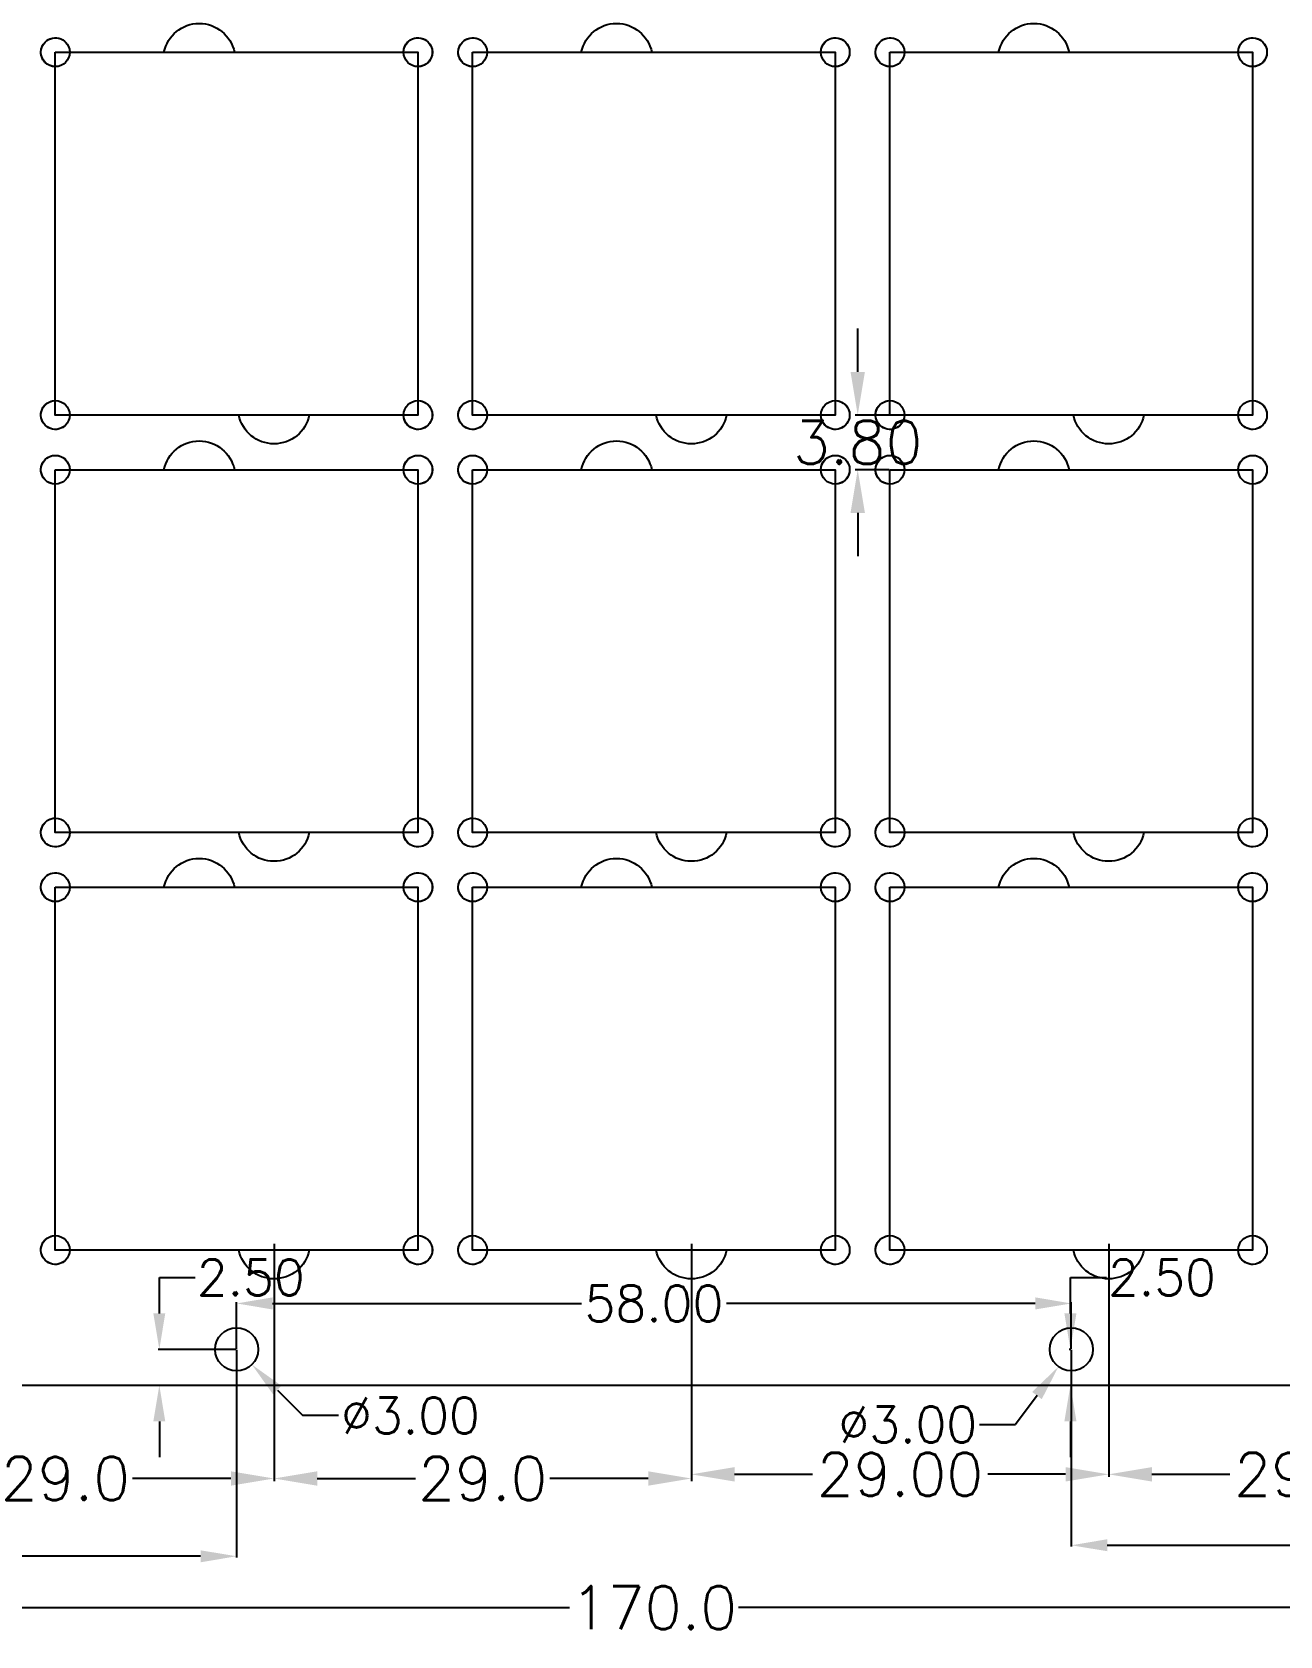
# Model space of a CAD drawing. Header units: millimetres. Extents: x -257 to 257, y -194 to 194.
# Drawn here: x -43.2 to 43.5, y -97.4 to 14 of the extents above; entities that cross this region are included whole.
import ezdxf

# ---------------------------------------------------------------- set-up
doc = ezdxf.new("R2010")
doc.units = ezdxf.units.MM
for name, color, linetype in [('Corner holes', 6, 'Continuous'), ('Glass holder', 1, 'Continuous'), ('Glass holder dimensions', 7, 'Continuous'), ('Square cut-outs', 7, 'Continuous')]:
    doc.layers.add(name, color=color, linetype=linetype)
doc.styles.get("Standard").update_dxf_attribs({"font": 'txt_____.ttf'})
doc.dimstyles.new('COPY_1_OF_STANDARD', dxfattribs={"dimtxt": 2.5, "dimasz": 2.5, "dimexe": 0.09, "dimexo": 0.031, "dimgap": 0.045, "dimtad": 0, "dimtih": 1, "dimtoh": 1, "dimzin": 0, "dimdsep": 46, "dimtxsty": 'Standard', "dimsah": 1, "dimcen": 0, "dimadec": 0, "dimazin": 0, "dimtfac": 1, "dimtdec": 4, "dimtofl": 0, "dimtmove": 0, "dimatfit": 3, "dimfxl": 1, "dimtolj": 1, "dimtzin": 0, "dimarcsym": 0})
doc.dimstyles.get("Standard").update_dxf_attribs({"dimtxt": 3, "dimasz": 3, "dimexe": 0.18, "dimexo": 0.063, "dimgap": 0.09, "dimtad": 0, "dimtih": 1, "dimtoh": 1, "dimzin": 0, "dimdsep": 46, "dimtxsty": 'Standard', "dimsah": 1, "dimcen": 0, "dimadec": 0, "dimazin": 0, "dimtfac": 1, "dimtdec": 4, "dimtofl": 0, "dimtmove": 0, "dimatfit": 3, "dimfxl": 1, "dimtolj": 1, "dimtzin": 0, "dimarcsym": 0})

# ---------------------------------------------------------------- blocks, each defined once
blk = doc.blocks.new('*D95')
at = {"layer": 'Defpoints', "color": 0, "transparency": 16777216}
for p in [(-85, -79.94), (85, -80), (85, -95.44)]:
    blk.add_point(p, dxfattribs=at)
at = {"layer": 'Glass holder dimensions', "color": 0, "linetype": 'ByBlock', "lineweight": -2, "transparency": 16777216}
for p, q in [((-85, -80), (-85, -95.62)), ((85, -80.06), (85, -95.62)), ((-82, -95.44), (-5.88, -95.44)), ((82, -95.44), (5.88, -95.44))]:
    blk.add_line(p, q, dxfattribs=at)
at = {"layer": 'Glass holder dimensions', "color": 0, "transparency": 16777216}
for points in [[(-82, -94.94), (-82, -95.94), (-85, -95.44)], [(82, -95.94), (82, -94.94), (85, -95.44)]]:
    blk.add_solid(points, dxfattribs=at)
at = {"layer": 'Glass holder dimensions', "color": 0, "transparency": 16777216, "insert": (0, -95.44), "char_height": 3, "attachment_point": 5}
blk.add_mtext('\\A1;170.0', dxfattribs=at)
blk = doc.blocks.new('*D96')
at = {"layer": 'Defpoints', "color": 0, "transparency": 16777216}
for p in [(-55.4, -70.1), (-26.4, -70.1), (-26.4, -86.47)]:
    blk.add_point(p, dxfattribs=at)
at = {"layer": 'Glass holder dimensions', "color": 0, "linetype": 'ByBlock', "lineweight": -2, "transparency": 16777216}
for p, q in [((-55.4, -70.16), (-55.4, -86.65)), ((-26.4, -70.16), (-26.4, -86.65)), ((-52.4, -86.47), (-45.56, -86.47)), ((-29.4, -86.47), (-36.24, -86.47))]:
    blk.add_line(p, q, dxfattribs=at)
at = {"layer": 'Glass holder dimensions', "color": 0, "transparency": 16777216}
for points in [[(-52.4, -85.97), (-52.4, -86.97), (-55.4, -86.47)], [(-29.4, -86.97), (-29.4, -85.97), (-26.4, -86.47)]]:
    blk.add_solid(points, dxfattribs=at)
at = {"layer": 'Glass holder dimensions', "color": 0, "transparency": 16777216, "insert": (-40.9, -86.47), "char_height": 3, "attachment_point": 5}
blk.add_mtext('\\A1;29.0', dxfattribs=at)
blk = doc.blocks.new('*D97')
at = {"layer": 'Defpoints', "color": 0, "transparency": 16777216}
for p in [(-26.4, -70.1), (2.6, -70.1), (2.6, -86.47)]:
    blk.add_point(p, dxfattribs=at)
at = {"layer": 'Glass holder dimensions', "color": 0, "linetype": 'ByBlock', "lineweight": -2, "transparency": 16777216}
for p, q in [((-26.4, -70.16), (-26.4, -86.65)), ((2.6, -70.16), (2.6, -86.65)), ((-23.4, -86.47), (-16.56, -86.47)), ((-0.4, -86.47), (-7.24, -86.47))]:
    blk.add_line(p, q, dxfattribs=at)
at = {"layer": 'Glass holder dimensions', "color": 0, "transparency": 16777216}
for points in [[(-23.4, -85.97), (-23.4, -86.97), (-26.4, -86.47)], [(-0.4, -86.97), (-0.4, -85.97), (2.6, -86.47)]]:
    blk.add_solid(points, dxfattribs=at)
at = {"layer": 'Glass holder dimensions', "color": 0, "transparency": 16777216, "insert": (-11.9, -86.47), "char_height": 3, "attachment_point": 5}
blk.add_mtext('\\A1;29.0', dxfattribs=at)
blk = doc.blocks.new('*D99')
at = {"layer": 'Defpoints', "color": 0, "transparency": 16777216}
for p in [(2.6, -70.1), (31.6, -70.1), (31.6, -86.18)]:
    blk.add_point(p, dxfattribs=at)
at = {"layer": 'Glass holder dimensions', "color": 0, "linetype": 'ByBlock', "lineweight": -2, "transparency": 16777216}
for p, q in [((2.6, -70.16), (2.6, -86.36)), ((31.6, -70.16), (31.6, -86.36)), ((5.6, -86.18), (11.01, -86.18)), ((28.6, -86.18), (23.19, -86.18))]:
    blk.add_line(p, q, dxfattribs=at)
at = {"layer": 'Glass holder dimensions', "color": 0, "transparency": 16777216}
for points in [[(5.6, -85.68), (5.6, -86.68), (2.6, -86.18)], [(28.6, -86.68), (28.6, -85.68), (31.6, -86.18)]]:
    blk.add_solid(points, dxfattribs=at)
at = {"layer": 'Glass holder dimensions', "color": 0, "transparency": 16777216, "insert": (17.1, -86.18), "char_height": 3, "attachment_point": 5}
blk.add_mtext('\\A1;29.00', dxfattribs=at)
blk = doc.blocks.new('*D100')
at = {"layer": 'Defpoints', "color": 0, "transparency": 16777216}
for p in [(31.6, -70.1), (60.6, -70.1), (60.6, -86.18)]:
    blk.add_point(p, dxfattribs=at)
at = {"layer": 'Glass holder dimensions', "color": 0, "linetype": 'ByBlock', "lineweight": -2, "transparency": 16777216}
for p, q in [((31.6, -70.16), (31.6, -86.36)), ((60.6, -70.16), (60.6, -86.36)), ((34.6, -86.18), (40.01, -86.18)), ((57.6, -86.18), (52.19, -86.18))]:
    blk.add_line(p, q, dxfattribs=at)
at = {"layer": 'Glass holder dimensions', "color": 0, "transparency": 16777216}
for points in [[(34.6, -85.68), (34.6, -86.68), (31.6, -86.18)], [(57.6, -86.68), (57.6, -85.68), (60.6, -86.18)]]:
    blk.add_solid(points, dxfattribs=at)
at = {"layer": 'Glass holder dimensions', "color": 0, "transparency": 16777216, "insert": (46.1, -86.18), "char_height": 3, "attachment_point": 5}
blk.add_mtext('\\A1;29.00', dxfattribs=at)
blk = doc.blocks.new('*D125')
at = {"layer": 'Defpoints', "color": 0, "transparency": 16777216}
for p in [(16.4, -12.6), (14.16, -16.4), (16.4, -16.4)]:
    blk.add_point(p, dxfattribs=at)
at = {"layer": 'Glass holder dimensions', "color": 0, "linetype": 'ByBlock', "lineweight": -2, "transparency": 16777216}
for p, q in [((14.16, -9.6), (14.16, -6.6)), ((16.34, -12.6), (13.98, -12.6)), ((16.34, -16.4), (13.98, -16.4)), ((14.16, -19.4), (14.16, -22.4))]:
    blk.add_line(p, q, dxfattribs=at)
at = {"layer": 'Glass holder dimensions', "color": 0, "transparency": 16777216}
for points in [[(13.66, -9.6), (14.66, -9.6), (14.16, -12.6)], [(14.66, -19.4), (13.66, -19.4), (14.16, -16.4)]]:
    blk.add_solid(points, dxfattribs=at)
at = {"layer": 'Glass holder dimensions', "color": 0, "transparency": 16777216, "insert": (14.16, -14.5), "char_height": 3, "attachment_point": 5}
blk.add_mtext('\\A1;3.80', dxfattribs=at)
blk = doc.blocks.new('*D144')
at = {"layer": 'Defpoints', "color": 0, "transparency": 16777216}
for p in [(-29, -77.5), (-34.37, -80), (-29, -80)]:
    blk.add_point(p, dxfattribs=at)
at = {"layer": 'Glass holder dimensions', "color": 0, "linetype": 'ByBlock', "lineweight": -2, "transparency": 16777216}
for p, q in [((-34.37, -72.5), (-31.87, -72.5)), ((-34.37, -75), (-34.37, -72.5)), ((-29.03, -77.5), (-34.46, -77.5)), ((-29.03, -80), (-34.46, -80)), ((-34.37, -82.5), (-34.37, -85))]:
    blk.add_line(p, q, dxfattribs=at)
at = {"layer": 'Glass holder dimensions', "color": 0, "transparency": 16777216}
for points in [[(-34.79, -75), (-33.96, -75), (-34.37, -77.5)], [(-33.96, -82.5), (-34.79, -82.5), (-34.37, -80)]]:
    blk.add_solid(points, dxfattribs=at)
at = {"layer": 'Glass holder dimensions', "color": 0, "transparency": 16777216, "insert": (-28.02, -72.5), "char_height": 2.5, "attachment_point": 5}
blk.add_mtext('\\A1;2.50', dxfattribs=at)
blk = doc.blocks.new('*D145')
at = {"layer": 'Defpoints', "color": 0, "transparency": 16777216}
for p in [(29, -77.5), (28.94, -80), (29, -80)]:
    blk.add_point(p, dxfattribs=at)
at = {"layer": 'Glass holder dimensions', "color": 0, "linetype": 'ByBlock', "lineweight": -2, "transparency": 16777216}
for p, q in [((28.94, -72.5), (31.44, -72.5)), ((28.94, -75), (28.94, -72.5)), ((28.97, -77.5), (28.85, -77.5)), ((28.97, -80), (28.85, -80)), ((28.94, -82.5), (28.94, -85))]:
    blk.add_line(p, q, dxfattribs=at)
at = {"layer": 'Glass holder dimensions', "color": 0, "transparency": 16777216}
for points in [[(28.52, -75), (29.36, -75), (28.94, -77.5)], [(29.36, -82.5), (28.52, -82.5), (28.94, -80)]]:
    blk.add_solid(points, dxfattribs=at)
at = {"layer": 'Glass holder dimensions', "color": 0, "transparency": 16777216, "insert": (35.3, -72.5), "char_height": 2.5, "attachment_point": 5}
blk.add_mtext('\\A1;2.50', dxfattribs=at)
blk = doc.blocks.new('*D146')
at = {"layer": 'Defpoints', "color": 0, "transparency": 16777216}
for p in [(-29, -74.31), (-29, -77.5), (29, -77.5)]:
    blk.add_point(p, dxfattribs=at)
at = {"layer": 'Glass holder dimensions', "color": 0, "linetype": 'ByBlock', "lineweight": -2, "transparency": 16777216}
for p, q in [((-29, -77.47), (-29, -74.22)), ((-26.5, -74.31), (-5.04, -74.31)), ((26.5, -74.31), (5.05, -74.31)), ((29, -77.47), (29, -74.22))]:
    blk.add_line(p, q, dxfattribs=at)
at = {"layer": 'Glass holder dimensions', "color": 0, "transparency": 16777216}
for points in [[(-26.5, -73.89), (-26.5, -74.73), (-29, -74.31)], [(26.5, -74.73), (26.5, -73.89), (29, -74.31)]]:
    blk.add_solid(points, dxfattribs=at)
at = {"layer": 'Glass holder dimensions', "color": 0, "transparency": 16777216, "insert": (0, -74.31), "char_height": 2.5, "attachment_point": 5}
blk.add_mtext('\\A1;58.00', dxfattribs=at)
blk = doc.blocks.new('*D147')
at = {"layer": 'Defpoints', "color": 0, "transparency": 16777216}
for p in [(-85, -75), (-29, -77.5), (-85, -91.87)]:
    blk.add_point(p, dxfattribs=at)
at = {"layer": 'Glass holder dimensions', "color": 0, "linetype": 'ByBlock', "lineweight": -2, "transparency": 16777216}
for p, q in [((-85, -75.03), (-85, -91.96)), ((-29, -77.53), (-29, -91.96)), ((-82.5, -91.87), (-62.04, -91.87)), ((-31.5, -91.87), (-51.95, -91.87))]:
    blk.add_line(p, q, dxfattribs=at)
at = {"layer": 'Glass holder dimensions', "color": 0, "transparency": 16777216}
for points in [[(-82.5, -91.46), (-82.5, -92.29), (-85, -91.87)], [(-31.5, -92.29), (-31.5, -91.46), (-29, -91.87)]]:
    blk.add_solid(points, dxfattribs=at)
at = {"layer": 'Glass holder dimensions', "color": 0, "transparency": 16777216, "insert": (-57, -91.87), "char_height": 2.5, "attachment_point": 5}
blk.add_mtext('\\A1;56.00', dxfattribs=at)
blk = doc.blocks.new('*D148')
at = {"layer": 'Defpoints', "color": 0, "transparency": 16777216}
for p in [(85, -75), (29, -77.5), (85, -91.11)]:
    blk.add_point(p, dxfattribs=at)
at = {"layer": 'Glass holder dimensions', "color": 0, "linetype": 'ByBlock', "lineweight": -2, "transparency": 16777216}
for p, q in [((85, -75.03), (85, -91.2)), ((29, -77.53), (29, -91.2)), ((31.5, -91.11), (51.95, -91.11)), ((82.5, -91.11), (62.05, -91.11))]:
    blk.add_line(p, q, dxfattribs=at)
at = {"layer": 'Glass holder dimensions', "color": 0, "transparency": 16777216}
for points in [[(31.5, -90.69), (31.5, -91.52), (29, -91.11)], [(82.5, -91.52), (82.5, -90.69), (85, -91.11)]]:
    blk.add_solid(points, dxfattribs=at)
at = {"layer": 'Glass holder dimensions', "color": 0, "transparency": 16777216, "insert": (57, -91.11), "char_height": 2.5, "attachment_point": 5}
blk.add_mtext('\\A1;56.00', dxfattribs=at)
blk = doc.blocks.new('*D154')
at = {"layer": 'Defpoints', "color": 0, "transparency": 16777216}
for p in [(29.89, -76.3), (28.11, -78.7)]:
    blk.add_point(p, dxfattribs=at)
at = {"layer": 'Glass holder dimensions', "color": 0, "linetype": 'ByBlock', "lineweight": -2, "transparency": 16777216}
for p in [(26.62, -80.71), (22.63, -82.72)]:
    blk.add_line(p, (25.13, -82.72), dxfattribs=at)
at = {"layer": 'Glass holder dimensions', "color": 0, "transparency": 16777216}
blk.add_solid([(26.95, -80.96), (26.28, -80.46), (28.11, -78.7)], dxfattribs=at)
at = {"layer": 'Glass holder dimensions', "color": 0, "transparency": 16777216, "insert": (17.64, -82.72), "char_height": 2.5, "attachment_point": 5}
blk.add_mtext('\\A1;%%c3.00', dxfattribs=at)
blk = doc.blocks.new('*D155')
at = {"layer": 'Defpoints', "color": 0, "transparency": 16777216}
for p in [(-30.06, -76.44), (-27.94, -78.56)]:
    blk.add_point(p, dxfattribs=at)
at = {"layer": 'Glass holder dimensions', "color": 0, "linetype": 'ByBlock', "lineweight": -2, "transparency": 16777216}
for p in [(-26.17, -80.33), (-21.91, -82.1)]:
    blk.add_line(p, (-24.41, -82.1), dxfattribs=at)
at = {"layer": 'Glass holder dimensions', "color": 0, "transparency": 16777216}
blk.add_solid([(-25.88, -80.03), (-26.47, -80.62), (-27.94, -78.56)], dxfattribs=at)
at = {"layer": 'Glass holder dimensions', "color": 0, "transparency": 16777216, "insert": (-16.92, -82.1), "char_height": 2.5, "attachment_point": 5}
blk.add_mtext('\\A1;%%c3.00', dxfattribs=at)

msp = doc.modelspace()

# ---------------------------------------------------------------- linework, layer by layer
at = {"layer": 'Corner holes'}
for centre in [(-41.6, 12.6), (-41.6, 12.6), (-16.4, 12.6), (-16.4, 12.6), (-12.6, 12.6), (-12.6, 12.6), (12.6, 12.6), (12.6, 12.6), (16.4, 12.6), (16.4, 12.6), (41.6, 12.6), (41.6, 12.6), (-41.6, -12.6), (-41.6, -12.6), (-16.4, -12.6), (-16.4, -12.6), (-12.6, -12.6), (-12.6, -12.6), (12.6, -12.6), (12.6, -12.6), (16.4, -12.6), (16.4, -12.6), (41.6, -12.6), (41.6, -12.6), (-41.6, -16.4), (-41.6, -16.4), (-16.4, -16.4), (-16.4, -16.4), (-12.6, -16.4), (-12.6, -16.4), (12.6, -16.4), (12.6, -16.4), (16.4, -16.4), (16.4, -16.4), (41.6, -16.4), (41.6, -16.4), (-41.6, -41.6), (-41.6, -41.6), (-16.4, -41.6), (-16.4, -41.6), (-12.6, -41.6), (-12.6, -41.6), (12.6, -41.6), (12.6, -41.6), (16.4, -41.6), (16.4, -41.6), (41.6, -41.6), (41.6, -41.6), (-41.6, -45.4), (-41.6, -45.4), (-16.4, -45.4), (-16.4, -45.4), (-12.6, -45.4), (-12.6, -45.4), (12.6, -45.4), (12.6, -45.4), (16.4, -45.4), (16.4, -45.4), (41.6, -45.4), (41.6, -45.4), (-41.6, -70.6), (-41.6, -70.6), (-16.4, -70.6), (-16.4, -70.6), (-12.6, -70.6), (-12.6, -70.6), (12.6, -70.6), (12.6, -70.6), (16.4, -70.6), (16.4, -70.6), (41.6, -70.6), (41.6, -70.6)]:
    msp.add_circle(centre, 1, dxfattribs=at)
at = {"layer": 'Glass holder'}
for p, q in [((-40.6, 12.6, 2), (-40.6, 12.6)), ((-34.049, 12.6, 2), (-34.049, 12.6)), ((-29.151, 12.6), (-29.151, 12.6, 2)), ((-17.4, 12.6, 2), (-17.4, 12.6)), ((-11.6, 12.6, 2), (-11.6, 12.6)), ((-5.049, 12.6, 2), (-5.049, 12.6)), ((-0.151, 12.6), (-0.151, 12.6, 2)), ((11.6, 12.6, 2), (11.6, 12.6)), ((17.4, 12.6, 2), (17.4, 12.6)), ((23.951, 12.6, 2), (23.951, 12.6)), ((28.849, 12.6), (28.849, 12.6, 2)), ((40.6, 12.6, 2), (40.6, 12.6)), ((-41.6, 11.6, 2), (-41.6, 11.6)), ((-16.4, 11.6, 2), (-16.4, 11.6)), ((-12.6, 11.6, 2), (-12.6, 11.6)), ((12.6, 11.6, 2), (12.6, 11.6)), ((16.4, 11.6, 2), (16.4, 11.6)), ((41.6, 11.6, 2), (41.6, 11.6)), ((-41.6, -11.6, 2), (-41.6, -11.6)), ((-16.4, -11.6, 2), (-16.4, -11.6)), ((-12.6, -11.6, 2), (-12.6, -11.6)), ((12.6, -11.6, 2), (12.6, -11.6)), ((16.4, -11.6, 2), (16.4, -11.6)), ((41.6, -11.6, 2), (41.6, -11.6)), ((-40.6, -12.6, 2), (-40.6, -12.6)), ((-28.849, -12.6, 2), (-28.849, -12.6)), ((-23.951, -12.6, 2), (-23.951, -12.6)), ((-17.4, -12.6, 2), (-17.4, -12.6)), ((-11.6, -12.6, 2), (-11.6, -12.6)), ((0.151, -12.6, 2), (0.151, -12.6)), ((5.049, -12.6, 2), (5.049, -12.6)), ((11.6, -12.6, 2), (11.6, -12.6)), ((17.4, -12.6, 2), (17.4, -12.6)), ((29.151, -12.6, 2), (29.151, -12.6)), ((34.049, -12.6, 2), (34.049, -12.6)), ((40.6, -12.6, 2), (40.6, -12.6)), ((-40.6, -16.4, 2), (-40.6, -16.4)), ((-34.049, -16.4, 2), (-34.049, -16.4)), ((-29.151, -16.4), (-29.151, -16.4, 2)), ((-17.4, -16.4, 2), (-17.4, -16.4)), ((-11.6, -16.4, 2), (-11.6, -16.4)), ((-5.049, -16.4, 2), (-5.049, -16.4)), ((-0.151, -16.4), (-0.151, -16.4, 2)), ((11.6, -16.4, 2), (11.6, -16.4)), ((17.4, -16.4, 2), (17.4, -16.4)), ((23.951, -16.4, 2), (23.951, -16.4)), ((28.849, -16.4), (28.849, -16.4, 2)), ((40.6, -16.4, 2), (40.6, -16.4)), ((-41.6, -17.4, 2), (-41.6, -17.4)), ((-16.4, -17.4, 2), (-16.4, -17.4)), ((-12.6, -17.4, 2), (-12.6, -17.4)), ((12.6, -17.4, 2), (12.6, -17.4)), ((16.4, -17.4, 2), (16.4, -17.4)), ((41.6, -17.4, 2), (41.6, -17.4)), ((-41.6, -40.6, 2), (-41.6, -40.6)), ((-16.4, -40.6, 2), (-16.4, -40.6)), ((-12.6, -40.6, 2), (-12.6, -40.6)), ((12.6, -40.6, 2), (12.6, -40.6)), ((16.4, -40.6, 2), (16.4, -40.6)), ((41.6, -40.6, 2), (41.6, -40.6)), ((-40.6, -41.6, 2), (-40.6, -41.6)), ((-28.849, -41.6, 2), (-28.849, -41.6)), ((-23.951, -41.6, 2), (-23.951, -41.6)), ((-17.4, -41.6, 2), (-17.4, -41.6)), ((-11.6, -41.6, 2), (-11.6, -41.6)), ((0.151, -41.6, 2), (0.151, -41.6)), ((5.049, -41.6, 2), (5.049, -41.6)), ((11.6, -41.6, 2), (11.6, -41.6)), ((17.4, -41.6, 2), (17.4, -41.6)), ((29.151, -41.6, 2), (29.151, -41.6)), ((34.049, -41.6, 2), (34.049, -41.6)), ((40.6, -41.6, 2), (40.6, -41.6)), ((-40.6, -45.4, 2), (-40.6, -45.4)), ((-34.049, -45.4, 2), (-34.049, -45.4)), ((-29.151, -45.4), (-29.151, -45.4, 2)), ((-17.4, -45.4, 2), (-17.4, -45.4)), ((-11.6, -45.4, 2), (-11.6, -45.4)), ((-5.049, -45.4, 2), (-5.049, -45.4)), ((-0.151, -45.4), (-0.151, -45.4, 2)), ((11.6, -45.4, 2), (11.6, -45.4)), ((17.4, -45.4, 2), (17.4, -45.4)), ((23.951, -45.4, 2), (23.951, -45.4)), ((28.849, -45.4), (28.849, -45.4, 2)), ((40.6, -45.4, 2), (40.6, -45.4)), ((-41.6, -46.4, 2), (-41.6, -46.4)), ((-16.4, -46.4, 2), (-16.4, -46.4)), ((-12.6, -46.4, 2), (-12.6, -46.4)), ((12.6, -46.4, 2), (12.6, -46.4)), ((16.4, -46.4, 2), (16.4, -46.4)), ((41.6, -46.4, 2), (41.6, -46.4)), ((-41.6, -69.6, 2), (-41.6, -69.6)), ((-16.4, -69.6, 2), (-16.4, -69.6)), ((-12.6, -69.6, 2), (-12.6, -69.6)), ((12.6, -69.6, 2), (12.6, -69.6)), ((16.4, -69.6, 2), (16.4, -69.6)), ((41.6, -69.6, 2), (41.6, -69.6)), ((-40.6, -70.6, 2), (-40.6, -70.6)), ((-28.849, -70.6, 2), (-28.849, -70.6)), ((-23.951, -70.6, 2), (-23.951, -70.6)), ((-17.4, -70.6, 2), (-17.4, -70.6)), ((-11.6, -70.6, 2), (-11.6, -70.6)), ((0.151, -70.6, 2), (0.151, -70.6)), ((5.049, -70.6, 2), (5.049, -70.6)), ((11.6, -70.6, 2), (11.6, -70.6)), ((17.4, -70.6, 2), (17.4, -70.6)), ((29.151, -70.6, 2), (29.151, -70.6)), ((34.049, -70.6, 2), (34.049, -70.6)), ((40.6, -70.6, 2), (40.6, -70.6))]:
    msp.add_line(p, q, dxfattribs=at)
at = {"layer": 'Glass holder', "flags": 128}
for points in [[(-40.6, 12.6), (-34.049, 12.6, -0.8164966), (-29.151, 12.6), (-17.4, 12.6, -2.4142136), (-16.4, 11.6), (-16.4, -11.6, -2.4142136), (-17.4, -12.6), (-23.951, -12.6, -0.8164966), (-28.849, -12.6), (-40.6, -12.6, -2.4142136), (-41.6, -11.6), (-41.6, 11.6, -2.4142136), (-40.6, 12.6, 2.4575871)], [(-40.6, 12.6), (-34.049, 12.6, -0.8164966), (-29.151, 12.6), (-17.4, 12.6, -2.4142136), (-16.4, 11.6), (-16.4, -11.6, -2.4142136), (-17.4, -12.6), (-23.951, -12.6, -0.8164966), (-28.849, -12.6), (-40.6, -12.6, -2.4142136), (-41.6, -11.6), (-41.6, 11.6, -2.4142136), (-40.6, 12.6, 2.4575871)], [(-40.6, 12.6), (-34.049, 12.6, -0.8164966), (-29.151, 12.6), (-17.4, 12.6, -2.4142136), (-16.4, 11.6), (-16.4, -11.6, -2.4142136), (-17.4, -12.6), (-23.951, -12.6, -0.8164966), (-28.849, -12.6), (-40.6, -12.6, -2.4142136), (-41.6, -11.6), (-41.6, 11.6, -2.4142136), (-40.6, 12.6, 2.4575871)], [(-40.6, 12.6), (-34.049, 12.6, -0.8164966), (-29.151, 12.6), (-17.4, 12.6, -2.4142136), (-16.4, 11.6), (-16.4, -11.6, -2.4142136), (-17.4, -12.6), (-23.951, -12.6, -0.8164966), (-28.849, -12.6), (-40.6, -12.6, -2.4142136), (-41.6, -11.6), (-41.6, 11.6, -2.4142136), (-40.6, 12.6, 2.4575871)], [(-11.6, 12.6), (-5.049, 12.6, -0.8164966), (-0.151, 12.6), (11.6, 12.6, -2.4142136), (12.6, 11.6), (12.6, -11.6, -2.4142136), (11.6, -12.6), (5.049, -12.6, -0.8164966), (0.151, -12.6), (-11.6, -12.6, -2.4142136), (-12.6, -11.6), (-12.6, 11.6, -2.4142136), (-11.6, 12.6, 2.4575871)], [(-11.6, 12.6), (-5.049, 12.6, -0.8164966), (-0.151, 12.6), (11.6, 12.6, -2.4142136), (12.6, 11.6), (12.6, -11.6, -2.4142136), (11.6, -12.6), (5.049, -12.6, -0.8164966), (0.151, -12.6), (-11.6, -12.6, -2.4142136), (-12.6, -11.6), (-12.6, 11.6, -2.4142136), (-11.6, 12.6, 2.4575871)], [(-11.6, 12.6), (-5.049, 12.6, -0.8164966), (-0.151, 12.6), (11.6, 12.6, -2.4142136), (12.6, 11.6), (12.6, -11.6, -2.4142136), (11.6, -12.6), (5.049, -12.6, -0.8164966), (0.151, -12.6), (-11.6, -12.6, -2.4142136), (-12.6, -11.6), (-12.6, 11.6, -2.4142136), (-11.6, 12.6, 2.4575871)], [(-11.6, 12.6), (-5.049, 12.6, -0.8164966), (-0.151, 12.6), (11.6, 12.6, -2.4142136), (12.6, 11.6), (12.6, -11.6, -2.4142136), (11.6, -12.6), (5.049, -12.6, -0.8164966), (0.151, -12.6), (-11.6, -12.6, -2.4142136), (-12.6, -11.6), (-12.6, 11.6, -2.4142136), (-11.6, 12.6, 2.4575871)], [(17.4, 12.6), (23.951, 12.6, -0.8164966), (28.849, 12.6), (40.6, 12.6, -2.4142136), (41.6, 11.6), (41.6, -11.6, -2.4142136), (40.6, -12.6), (34.049, -12.6, -0.8164966), (29.151, -12.6), (17.4, -12.6, -2.4142136), (16.4, -11.6), (16.4, 11.6, -2.4142136), (17.4, 12.6, 2.4575871)], [(17.4, 12.6), (23.951, 12.6, -0.8164966), (28.849, 12.6), (40.6, 12.6, -2.4142136), (41.6, 11.6), (41.6, -11.6, -2.4142136), (40.6, -12.6), (34.049, -12.6, -0.8164966), (29.151, -12.6), (17.4, -12.6, -2.4142136), (16.4, -11.6), (16.4, 11.6, -2.4142136), (17.4, 12.6, 2.4575871)], [(17.4, 12.6), (23.951, 12.6, -0.8164966), (28.849, 12.6), (40.6, 12.6, -2.4142136), (41.6, 11.6), (41.6, -11.6, -2.4142136), (40.6, -12.6), (34.049, -12.6, -0.8164966), (29.151, -12.6), (17.4, -12.6, -2.4142136), (16.4, -11.6), (16.4, 11.6, -2.4142136), (17.4, 12.6, 2.4575871)], [(17.4, 12.6), (23.951, 12.6, -0.8164966), (28.849, 12.6), (40.6, 12.6, -2.4142136), (41.6, 11.6), (41.6, -11.6, -2.4142136), (40.6, -12.6), (34.049, -12.6, -0.8164966), (29.151, -12.6), (17.4, -12.6, -2.4142136), (16.4, -11.6), (16.4, 11.6, -2.4142136), (17.4, 12.6, 2.4575871)], [(-40.6, -16.4), (-34.049, -16.4, -0.8164966), (-29.151, -16.4), (-17.4, -16.4, -2.4142136), (-16.4, -17.4), (-16.4, -40.6, -2.4142136), (-17.4, -41.6), (-23.951, -41.6, -0.8164966), (-28.849, -41.6), (-40.6, -41.6, -2.4142136), (-41.6, -40.6), (-41.6, -17.4, -2.4142136), (-40.6, -16.4, 2.4575871)], [(-40.6, -16.4), (-34.049, -16.4, -0.8164966), (-29.151, -16.4), (-17.4, -16.4, -2.4142136), (-16.4, -17.4), (-16.4, -40.6, -2.4142136), (-17.4, -41.6), (-23.951, -41.6, -0.8164966), (-28.849, -41.6), (-40.6, -41.6, -2.4142136), (-41.6, -40.6), (-41.6, -17.4, -2.4142136), (-40.6, -16.4, 2.4575871)], [(-40.6, -16.4), (-34.049, -16.4, -0.8164966), (-29.151, -16.4), (-17.4, -16.4, -2.4142136), (-16.4, -17.4), (-16.4, -40.6, -2.4142136), (-17.4, -41.6), (-23.951, -41.6, -0.8164966), (-28.849, -41.6), (-40.6, -41.6, -2.4142136), (-41.6, -40.6), (-41.6, -17.4, -2.4142136), (-40.6, -16.4, 2.4575871)], [(-40.6, -16.4), (-34.049, -16.4, -0.8164966), (-29.151, -16.4), (-17.4, -16.4, -2.4142136), (-16.4, -17.4), (-16.4, -40.6, -2.4142136), (-17.4, -41.6), (-23.951, -41.6, -0.8164966), (-28.849, -41.6), (-40.6, -41.6, -2.4142136), (-41.6, -40.6), (-41.6, -17.4, -2.4142136), (-40.6, -16.4, 2.4575871)], [(-11.6, -16.4), (-5.049, -16.4, -0.8164966), (-0.151, -16.4), (11.6, -16.4, -2.4142136), (12.6, -17.4), (12.6, -40.6, -2.4142136), (11.6, -41.6), (5.049, -41.6, -0.8164966), (0.151, -41.6), (-11.6, -41.6, -2.4142136), (-12.6, -40.6), (-12.6, -17.4, -2.4142136), (-11.6, -16.4, 2.4575871)], [(-11.6, -16.4), (-5.049, -16.4, -0.8164966), (-0.151, -16.4), (11.6, -16.4, -2.4142136), (12.6, -17.4), (12.6, -40.6, -2.4142136), (11.6, -41.6), (5.049, -41.6, -0.8164966), (0.151, -41.6), (-11.6, -41.6, -2.4142136), (-12.6, -40.6), (-12.6, -17.4, -2.4142136), (-11.6, -16.4, 2.4575871)], [(-11.6, -16.4), (-5.049, -16.4, -0.8164966), (-0.151, -16.4), (11.6, -16.4, -2.4142136), (12.6, -17.4), (12.6, -40.6, -2.4142136), (11.6, -41.6), (5.049, -41.6, -0.8164966), (0.151, -41.6), (-11.6, -41.6, -2.4142136), (-12.6, -40.6), (-12.6, -17.4, -2.4142136), (-11.6, -16.4, 2.4575871)], [(-11.6, -16.4), (-5.049, -16.4, -0.8164966), (-0.151, -16.4), (11.6, -16.4, -2.4142136), (12.6, -17.4), (12.6, -40.6, -2.4142136), (11.6, -41.6), (5.049, -41.6, -0.8164966), (0.151, -41.6), (-11.6, -41.6, -2.4142136), (-12.6, -40.6), (-12.6, -17.4, -2.4142136), (-11.6, -16.4, 2.4575871)], [(17.4, -16.4), (23.951, -16.4, -0.8164966), (28.849, -16.4), (40.6, -16.4, -2.4142136), (41.6, -17.4), (41.6, -40.6, -2.4142136), (40.6, -41.6), (34.049, -41.6, -0.8164966), (29.151, -41.6), (17.4, -41.6, -2.4142136), (16.4, -40.6), (16.4, -17.4, -2.4142136), (17.4, -16.4, 2.4575871)], [(17.4, -16.4), (23.951, -16.4, -0.8164966), (28.849, -16.4), (40.6, -16.4, -2.4142136), (41.6, -17.4), (41.6, -40.6, -2.4142136), (40.6, -41.6), (34.049, -41.6, -0.8164966), (29.151, -41.6), (17.4, -41.6, -2.4142136), (16.4, -40.6), (16.4, -17.4, -2.4142136), (17.4, -16.4, 2.4575871)], [(17.4, -16.4), (23.951, -16.4, -0.8164966), (28.849, -16.4), (40.6, -16.4, -2.4142136), (41.6, -17.4), (41.6, -40.6, -2.4142136), (40.6, -41.6), (34.049, -41.6, -0.8164966), (29.151, -41.6), (17.4, -41.6, -2.4142136), (16.4, -40.6), (16.4, -17.4, -2.4142136), (17.4, -16.4, 2.4575871)], [(17.4, -16.4), (23.951, -16.4, -0.8164966), (28.849, -16.4), (40.6, -16.4, -2.4142136), (41.6, -17.4), (41.6, -40.6, -2.4142136), (40.6, -41.6), (34.049, -41.6, -0.8164966), (29.151, -41.6), (17.4, -41.6, -2.4142136), (16.4, -40.6), (16.4, -17.4, -2.4142136), (17.4, -16.4, 2.4575871)], [(-40.6, -45.4), (-34.049, -45.4, -0.8164966), (-29.151, -45.4), (-17.4, -45.4, -2.4142136), (-16.4, -46.4), (-16.4, -69.6, -2.4142136), (-17.4, -70.6), (-23.951, -70.6, -0.8164966), (-28.849, -70.6), (-40.6, -70.6, -2.4142136), (-41.6, -69.6), (-41.6, -46.4, -2.4142136), (-40.6, -45.4, 2.4575871)], [(-40.6, -45.4), (-34.049, -45.4, -0.8164966), (-29.151, -45.4), (-17.4, -45.4, -2.4142136), (-16.4, -46.4), (-16.4, -69.6, -2.4142136), (-17.4, -70.6), (-23.951, -70.6, -0.8164966), (-28.849, -70.6), (-40.6, -70.6, -2.4142136), (-41.6, -69.6), (-41.6, -46.4, -2.4142136), (-40.6, -45.4, 2.4575871)], [(-40.6, -45.4), (-34.049, -45.4, -0.8164966), (-29.151, -45.4), (-17.4, -45.4, -2.4142136), (-16.4, -46.4), (-16.4, -69.6, -2.4142136), (-17.4, -70.6), (-23.951, -70.6, -0.8164966), (-28.849, -70.6), (-40.6, -70.6, -2.4142136), (-41.6, -69.6), (-41.6, -46.4, -2.4142136), (-40.6, -45.4, 2.4575871)], [(-40.6, -45.4), (-34.049, -45.4, -0.8164966), (-29.151, -45.4), (-17.4, -45.4, -2.4142136), (-16.4, -46.4), (-16.4, -69.6, -2.4142136), (-17.4, -70.6), (-23.951, -70.6, -0.8164966), (-28.849, -70.6), (-40.6, -70.6, -2.4142136), (-41.6, -69.6), (-41.6, -46.4, -2.4142136), (-40.6, -45.4, 2.4575871)], [(-11.6, -45.4), (-5.049, -45.4, -0.8164966), (-0.151, -45.4), (11.6, -45.4, -2.4142136), (12.6, -46.4), (12.6, -69.6, -2.4142136), (11.6, -70.6), (5.049, -70.6, -0.8164966), (0.151, -70.6), (-11.6, -70.6, -2.4142136), (-12.6, -69.6), (-12.6, -46.4, -2.4142136), (-11.6, -45.4, 2.4575871)], [(-11.6, -45.4), (-5.049, -45.4, -0.8164966), (-0.151, -45.4), (11.6, -45.4, -2.4142136), (12.6, -46.4), (12.6, -69.6, -2.4142136), (11.6, -70.6), (5.049, -70.6, -0.8164966), (0.151, -70.6), (-11.6, -70.6, -2.4142136), (-12.6, -69.6), (-12.6, -46.4, -2.4142136), (-11.6, -45.4, 2.4575871)], [(-11.6, -45.4), (-5.049, -45.4, -0.8164966), (-0.151, -45.4), (11.6, -45.4, -2.4142136), (12.6, -46.4), (12.6, -69.6, -2.4142136), (11.6, -70.6), (5.049, -70.6, -0.8164966), (0.151, -70.6), (-11.6, -70.6, -2.4142136), (-12.6, -69.6), (-12.6, -46.4, -2.4142136), (-11.6, -45.4, 2.4575871)], [(-11.6, -45.4), (-5.049, -45.4, -0.8164966), (-0.151, -45.4), (11.6, -45.4, -2.4142136), (12.6, -46.4), (12.6, -69.6, -2.4142136), (11.6, -70.6), (5.049, -70.6, -0.8164966), (0.151, -70.6), (-11.6, -70.6, -2.4142136), (-12.6, -69.6), (-12.6, -46.4, -2.4142136), (-11.6, -45.4, 2.4575871)], [(17.4, -45.4), (23.951, -45.4, -0.8164966), (28.849, -45.4), (40.6, -45.4, -2.4142136), (41.6, -46.4), (41.6, -69.6, -2.4142136), (40.6, -70.6), (34.049, -70.6, -0.8164966), (29.151, -70.6), (17.4, -70.6, -2.4142136), (16.4, -69.6), (16.4, -46.4, -2.4142136), (17.4, -45.4, 2.4575871)], [(17.4, -45.4), (23.951, -45.4, -0.8164966), (28.849, -45.4), (40.6, -45.4, -2.4142136), (41.6, -46.4), (41.6, -69.6, -2.4142136), (40.6, -70.6), (34.049, -70.6, -0.8164966), (29.151, -70.6), (17.4, -70.6, -2.4142136), (16.4, -69.6), (16.4, -46.4, -2.4142136), (17.4, -45.4, 2.4575871)], [(17.4, -45.4), (23.951, -45.4, -0.8164966), (28.849, -45.4), (40.6, -45.4, -2.4142136), (41.6, -46.4), (41.6, -69.6, -2.4142136), (40.6, -70.6), (34.049, -70.6, -0.8164966), (29.151, -70.6), (17.4, -70.6, -2.4142136), (16.4, -69.6), (16.4, -46.4, -2.4142136), (17.4, -45.4, 2.4575871)], [(17.4, -45.4), (23.951, -45.4, -0.8164966), (28.849, -45.4), (40.6, -45.4, -2.4142136), (41.6, -46.4), (41.6, -69.6, -2.4142136), (40.6, -70.6), (34.049, -70.6, -0.8164966), (29.151, -70.6), (17.4, -70.6, -2.4142136), (16.4, -69.6), (16.4, -46.4, -2.4142136), (17.4, -45.4, 2.4575871)]]:
    msp.add_lwpolyline(points, format="xyb", dxfattribs=at)
at = {"layer": 'Glass holder'}
for points in [[(-80, 80, 0), (80, 80, 0), (85, 75, 0), (85, -75, 0), (80, -80, 0), (-80, -80, 0), (-85, -75, 0), (-85, 75, 0), (-80, 80, 0)], [(-80, 80, 2), (80, 80, 2), (85, 75, 2), (85, -75, 2), (80, -80, 2), (-80, -80, 2), (-85, -75, 2), (-85, 75, 2), (-80, 80, 2)]]:
    msp.add_polyline3d(points, dxfattribs=at)
for centre in [(-29, -77.5), (-29, -77.5, 2), (29, -77.5), (29, -77.5, 2)]:
    msp.add_circle(centre, 1.5, dxfattribs=at)
at = {"layer": 'Square cut-outs', "flags": 128}
for points in [[(-41.6, 12.6), (-16.4, 12.6), (-16.4, -12.6), (-41.6, -12.6)], [(-41.6, 12.6), (-16.4, 12.6), (-16.4, -12.6), (-41.6, -12.6)], [(-12.6, 12.6), (12.6, 12.6), (12.6, -12.6), (-12.6, -12.6)], [(-12.6, 12.6), (12.6, 12.6), (12.6, -12.6), (-12.6, -12.6)], [(16.4, 12.6), (41.6, 12.6), (41.6, -12.6), (16.4, -12.6)], [(16.4, 12.6), (41.6, 12.6), (41.6, -12.6), (16.4, -12.6)], [(-41.6, -16.4), (-16.4, -16.4), (-16.4, -41.6), (-41.6, -41.6)], [(-41.6, -16.4), (-16.4, -16.4), (-16.4, -41.6), (-41.6, -41.6)], [(-12.6, -16.4), (12.6, -16.4), (12.6, -41.6), (-12.6, -41.6)], [(-12.6, -16.4), (12.6, -16.4), (12.6, -41.6), (-12.6, -41.6)], [(16.4, -16.4), (41.6, -16.4), (41.6, -41.6), (16.4, -41.6)], [(16.4, -16.4), (41.6, -16.4), (41.6, -41.6), (16.4, -41.6)], [(-41.6, -45.4), (-16.4, -45.4), (-16.4, -70.6), (-41.6, -70.6)], [(-12.6, -45.4), (12.6, -45.4), (12.6, -70.6), (-12.6, -70.6)], [(16.4, -45.4), (41.6, -45.4), (41.6, -70.6), (16.4, -70.6)]]:
    msp.add_lwpolyline(points, close=True, dxfattribs=at)

# ---------------------------------------------------------------- dimensions: what is measured, and where the dimension line sits
at = {"layer": 'Glass holder dimensions'}
for base, p1, p2, dimstyle, override, picture, middle in [((14.164, -16.4), (16.4, -12.6), (16.4, -16.4), 'Standard', {"dimexe": 0.18, "dimexo": 0.063, "dimgap": 0.09, "dimtxsty": 'Standard', "dimtfillclr": 7}, '*D125', (14.164, -14.5)), ((-34.372, -80), (-29, -77.5, 100), (-29, -80, 102), 'COPY_1_OF_STANDARD', {"dimjust": 1, "dimtxsty": 'Standard'}, '*D144', (-28.018, -72.5)), ((28.941, -80), (29, -77.5, 100), (29, -80, 102), 'COPY_1_OF_STANDARD', {"dimjust": 1, "dimtxsty": 'Standard'}, '*D145', (35.296, -72.5))]:
    dim = msp.add_linear_dim(base=base, p1=p1, p2=p2, angle=90, dimstyle=dimstyle, override=override, dxfattribs=at)
    dim.commit()
    dim.dimension.update_dxf_attribs({"geometry": picture, "text_midpoint": middle})
for base, p1, p2, dimstyle, override, picture, middle in [((-26.4, -86.467), (-55.4, -70.1), (-26.4, -70.1), 'Standard', {"dimexe": 0.18, "dimexo": 0.063, "dimgap": 0.09, "dimdec": 1, "dimtxsty": 'Standard', "dimtfillclr": 7}, '*D96', (-40.9, -86.467)), ((2.6, -86.467), (-26.4, -70.1), (2.6, -70.1), 'Standard', {"dimexe": 0.18, "dimexo": 0.063, "dimgap": 0.09, "dimdec": 1, "dimtxsty": 'Standard', "dimtfillclr": 7}, '*D97', (-11.9, -86.467)), ((31.6, -86.177), (2.6, -70.1), (31.6, -70.1), 'Standard', {"dimexe": 0.18, "dimexo": 0.063, "dimgap": 0.09, "dimtxsty": 'Standard', "dimtfillclr": 7}, '*D99', (17.1, -86.177)), ((60.6, -86.177), (31.6, -70.1), (60.6, -70.1), 'Standard', {"dimexe": 0.18, "dimexo": 0.063, "dimgap": 0.09, "dimtxsty": 'Standard', "dimtfillclr": 7}, '*D100', (46.1, -86.177)), ((-29, -74.309), (29, -77.5, 100), (-29, -77.5, 100), 'COPY_1_OF_STANDARD', {"dimtxsty": 'Standard'}, '*D146', (0, -74.309)), ((-85, -91.873), (-29, -77.5, 100), (-85, -75, 102), 'COPY_1_OF_STANDARD', {"dimtxsty": 'Standard'}, '*D147', (-57, -91.873)), ((85, -91.106), (29, -77.5, 100), (85, -75, 102), 'COPY_1_OF_STANDARD', {"dimtxsty": 'Standard'}, '*D148', (57, -91.106)), ((85, -95.437), (-85, -79.937), (85, -80), 'Standard', {"dimexe": 0.18, "dimexo": 0.063, "dimgap": 0.09, "dimdec": 1, "dimtxsty": 'Standard', "dimtfillclr": 7}, '*D95', (0, -95.437))]:
    dim = msp.add_linear_dim(base=base, p1=p1, p2=p2, dimstyle=dimstyle, override=override, dxfattribs=at)
    dim.commit()
    dim.dimension.update_dxf_attribs({"geometry": picture, "text_midpoint": middle})
for p1, p2, picture, middle in [((-30.06, -76.439), (-27.94, -78.561), '*D155', (-16.92, -82.098)), ((29.894, -76.295), (28.106, -78.705), '*D154', (17.642, -82.721))]:
    dim = msp.add_diameter_dim_2p(p1=p1, p2=p2, dimstyle='COPY_1_OF_STANDARD', override={"dimtxsty": 'Standard'}, dxfattribs=at)
    dim.commit()
    dim.dimension.update_dxf_attribs({"geometry": picture, "text_midpoint": middle})

doc.saveas('drawing.dxf')
